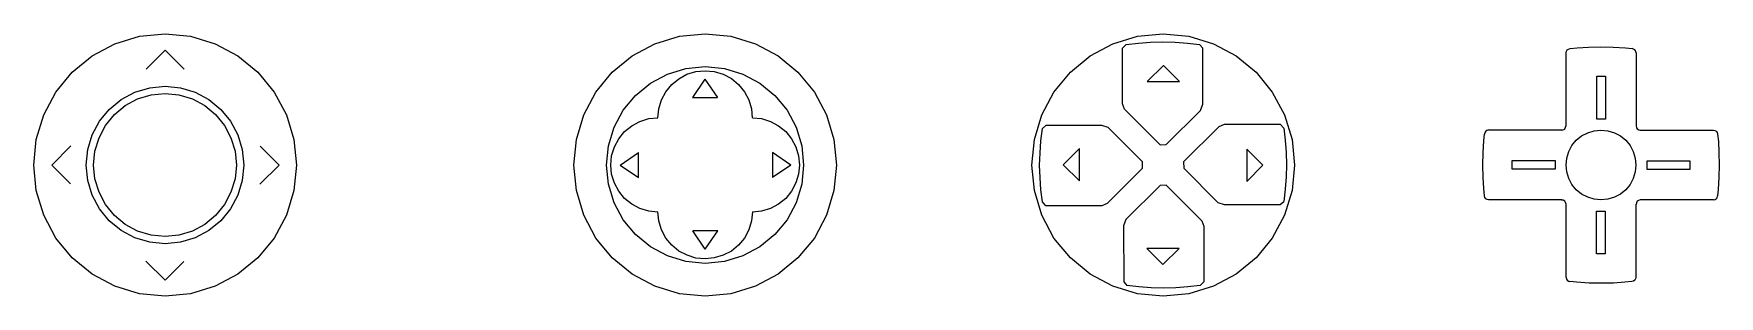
# Model space of a CAD drawing. Extents: x -101 to 1183, y -99 to 101.
import ezdxf

# ---------------------------------------------------------------- set-up
doc = ezdxf.new("R2010")
doc.units = 0
doc.layers.get('0').update_dxf_attribs({"linetype": 'CONTINUOUS'})

msp = doc.modelspace()

# ---------------------------------------------------------------- linework, layer by layer
at = {"color": 3}
for p, q in [((-56.4, 83.8), (-39.1, 93)), ((-39.1, 93), (-20.3, 98.7)), ((-20.3, 98.7), (-0.8, 100.6)), ((-0.8, 100.6), (18.7, 98.7)), ((18.7, 98.7), (37.4, 93)), ((37.4, 93), (54.7, 83.8)), ((355, 83.8), (372.3, 93)), ((372.3, 93), (391, 98.7)), ((391, 98.7), (410.5, 100.6)), ((410.5, 100.6), (430, 98.7)), ((430, 98.7), (448.8, 93)), ((448.8, 93), (466.1, 83.8)), ((703.8, 83.8), (721.1, 93)), ((721.1, 93), (739.9, 98.7)), ((728.4, 89.7), (731.3, 92.3)), ((731.3, 92.3), (740.5, 93.5)), ((739.9, 98.7), (759.4, 100.6)), ((740.5, 93.5), (749.8, 94.2)), ((749.8, 94.2), (759.2, 94.4)), ((759.2, 94.4), (768.5, 94.2)), ((759.4, 100.6), (778.9, 98.7)), ((768.5, 94.2), (777.8, 93.5)), ((777.8, 93.5), (787.1, 92.3)), ((778.9, 98.7), (797.7, 93)), ((789.5, 89.7), (787.1, 92.3)), ((797.7, 93), (814.9, 83.8)), ((1074.8, 89.9), (1083.3, 90.4)), ((1083.3, 90.4), (1092.8, 90.6)), ((1092.8, 90.6), (1102, 90.4)), ((1102, 90.4), (1111.4, 89.8)), ((-71.5, 71.3), (-56.4, 83.8)), ((-0.8, 88), (-15.2, 73.6)), ((-0.8, 88), (13.7, 73.5)), ((54.7, 83.8), (69.9, 71.3)), ((339.8, 71.3), (355, 83.8)), ((466.1, 83.8), (481.2, 71.3)), ((688.7, 71.3), (703.8, 83.8)), ((728.4, 47.2), (728.4, 89.7)), ((789.6, 47), (789.5, 89.7)), ((814.9, 83.8), (830.1, 71.3)), ((1066.2, 86.2), (1066.5, 87.3)), ((1066.2, 30.4), (1066.2, 86.2)), ((1066.5, 87.3), (1067.1, 88.2)), ((1067.1, 88.2), (1068.1, 88.9)), ((1068.1, 88.9), (1069.3, 89.3)), ((1069.3, 89.3), (1074.8, 89.9)), ((1111.4, 89.8), (1116.5, 89.3)), ((1117.7, 88.9), (1116.5, 89.3)), ((1118.6, 88.2), (1117.7, 88.9)), ((1119.2, 87.5), (1118.6, 88.2)), ((1119.5, 86.1), (1119.2, 87.5)), ((1119.5, 86.1), (1119.5, 30.4)), ((-84, 56.2), (-71.5, 71.3)), ((69.9, 71.3), (82.3, 56.2)), ((327.4, 56.2), (339.8, 71.3)), ((368.9, 63), (381.8, 69.9)), ((381.8, 69.9), (395.9, 74.2)), ((385.1, 61.9), (390.5, 66.3)), ((390.5, 66.3), (396.7, 69.7)), ((395.9, 74.2), (410.5, 75.6)), ((396.7, 69.7), (403.5, 71.7)), ((410.4, 65.9), (401, 52)), ((403.5, 71.7), (410.5, 72.4)), ((410.4, 65.9), (419.9, 52)), ((410.5, 75.6), (425.2, 74.2)), ((410.5, 72.4), (417.5, 71.7)), ((417.5, 71.7), (424.3, 69.7)), ((424.3, 69.7), (430.5, 66.4)), ((425.2, 74.2), (439.2, 69.9)), ((430.5, 66.4), (435.9, 61.9)), ((439.2, 69.9), (452.2, 63)), ((481.2, 71.3), (493.7, 56.2)), ((676.2, 56.2), (688.7, 71.3)), ((759.6, 76.5), (747.3, 64.2)), ((747.3, 64.2), (771.9, 64.2)), ((759.6, 76.5), (771.9, 64.2)), ((830.1, 71.3), (842.5, 56.2)), ((1089.6, 35.6), (1089.7, 68.3)), ((1089.7, 68.3), (1096.2, 68.3)), ((1096.2, 68.3), (1096.2, 35.6)), ((-93.2, 38.9), (-84, 56.2)), ((-34.2, 50.5), (-23.8, 56)), ((-23.8, 56), (-12.5, 59.5)), ((-21.7, 50.9), (-11.4, 54)), ((-12.5, 59.5), (-0.8, 60.6)), ((-11.4, 54), (-0.8, 55)), ((-0.8, 60.6), (10.9, 59.5)), ((-0.8, 55), (9.8, 54)), ((9.8, 54), (20, 50.9)), ((10.9, 59.5), (22.1, 56)), ((22.1, 56), (32.5, 50.5)), ((82.3, 56.2), (91.6, 38.9)), ((318.1, 38.9), (327.4, 56.2)), ((348.2, 42.3), (357.5, 53.6)), ((357.5, 53.6), (368.9, 63)), ((377.3, 50.2), (380.6, 56.4)), ((380.6, 56.4), (385.1, 61.9)), ((401, 52), (419.9, 52)), ((435.9, 61.9), (440.4, 56.4)), ((440.4, 56.4), (443.7, 50.2)), ((452.2, 63), (463.6, 53.6)), ((463.6, 53.6), (472.9, 42.3)), ((493.7, 56.2), (502.9, 38.9)), ((667, 38.9), (676.2, 56.2)), ((842.5, 56.2), (851.8, 38.9)), ((-98.9, 20.1), (-93.2, 38.9)), ((-50.7, 33.9), (-43.3, 43)), ((-46.1, 30.8), (-39.3, 39.1)), ((-43.3, 43), (-34.2, 50.5)), ((-39.3, 39.1), (-31.1, 45.8)), ((-31.1, 45.8), (-21.7, 50.9)), ((20, 50.9), (29.4, 45.8)), ((29.4, 45.8), (37.6, 39.1)), ((32.5, 50.5), (41.6, 43)), ((37.6, 39.1), (44.4, 30.8)), ((41.6, 43), (49.1, 33.9)), ((91.6, 38.9), (97.2, 20.1)), ((312.5, 20.1), (318.1, 38.9)), ((341.2, 29.3), (348.2, 42.3)), ((374.6, 36.5), (375.3, 43.5)), ((375.3, 43.5), (377.3, 50.2)), ((443.7, 50.2), (445.8, 43.5)), ((445.8, 43.5), (446.4, 36.5)), ((472.9, 42.3), (479.8, 29.3)), ((502.9, 38.9), (508.6, 20.1)), ((661.3, 20.1), (667, 38.9)), ((730, 43.1), (728.4, 47.2)), ((757.1, 16), (730, 43.1)), ((761.7, 16.1), (787.9, 42.1)), ((787.9, 42.1), (789.6, 47)), ((851.8, 38.9), (857.5, 20.1)), ((-56.3, 23.6), (-50.7, 33.9)), ((-51.1, 21.4), (-46.1, 30.8)), ((44.4, 30.8), (49.4, 21.4)), ((49.1, 33.9), (54.6, 23.6)), ((337, 15.2), (341.2, 29.3)), ((344.7, 20.6), (349.2, 26)), ((349.2, 26), (354.6, 30.5)), ((354.6, 30.5), (360.8, 33.8)), ((360.8, 33.8), (367.6, 35.9)), ((367.6, 35.9), (374.6, 36.5)), ((446.5, 36.5), (453.5, 35.9)), ((453.5, 35.9), (460.2, 33.8)), ((460.2, 33.8), (466.4, 30.5)), ((466.4, 30.5), (471.9, 26)), ((471.9, 26), (476.4, 20.6)), ((479.8, 29.3), (484.1, 15.2)), ((666.3, 19.1), (667.5, 28.3)), ((670.1, 30.7), (667.5, 28.3)), ((712.7, 30.8), (670.1, 30.7)), ((717.6, 29.1), (712.7, 30.8)), ((743.7, 3), (717.6, 29.1)), ((774.9, 2.9), (801.9, 30)), ((801.9, 30), (806.1, 31.6)), ((806.1, 31.6), (848.6, 31.6)), ((848.6, 31.6), (851.2, 28.7)), ((851.2, 28.7), (852.4, 19.4)), ((1005.2, 26.4), (1004.5, 25.5)), ((1005.9, 27), (1005.2, 26.4)), ((1007.2, 27.3), (1005.9, 27)), ((1007.2, 27.3), (1063, 27.3)), ((1063, 27.2), (1064.4, 27.6)), ((1064.4, 27.6), (1065.2, 28.2)), ((1065.2, 28.2), (1065.9, 29.4)), ((1065.9, 29.4), (1066.2, 30.8)), ((1082.7, 25.2), (1087.7, 26.7)), ((1087.7, 26.7), (1092.8, 27.2)), ((1096.2, 35.6), (1089.6, 35.6)), ((1092.8, 27.2), (1098, 26.7)), ((1098, 26.7), (1103, 25.2)), ((1119.5, 30.4), (1119.8, 29)), ((1119.8, 29), (1120.5, 28.2)), ((1120.5, 28.2), (1121.6, 27.5)), ((1121.6, 27.5), (1123, 27.2)), ((1122.7, 27.2), (1178.5, 27.2)), ((1178.5, 27.2), (1179.6, 26.9)), ((1179.6, 26.9), (1180.5, 26.3)), ((1180.5, 26.3), (1181.3, 25.3)), ((-100.8, 0.6), (-98.9, 20.1)), ((-87, 0.6), (-72.5, 15.1)), ((-59.7, 12.3), (-56.3, 23.6)), ((-54.2, 11.2), (-51.1, 21.4)), ((49.4, 21.4), (52.5, 11.2)), ((54.6, 23.6), (58, 12.3)), ((86, 0.6), (71.7, 15)), ((97.2, 20.1), (99.2, 0.6)), ((310.5, 0.6), (312.5, 20.1)), ((335.5, 0.6), (337, 15.2)), ((339.3, 7.6), (341.4, 14.4)), ((341.4, 14.4), (344.7, 20.6)), ((476.4, 20.6), (479.7, 14.4)), ((479.7, 14.4), (481.7, 7.6)), ((484.1, 15.2), (485.5, 0.6)), ((508.6, 20.1), (510.5, 0.6)), ((659.4, 0.6), (661.3, 20.1)), ((665.6, 9.7), (666.3, 19.1)), ((683.3, 0.8), (695.6, 13.1)), ((695.6, -11.5), (695.6, 13.1)), ((757.1, 16), (761.7, 16.1)), ((852.4, 19.4), (853.1, 10.1)), ((857.5, 20.1), (859.4, 0.6)), ((1003, 9.8), (1003.6, 19.2)), ((1003.6, 19.2), (1004.1, 24.2)), ((1004.5, 25.5), (1004.1, 24.2)), ((1068.3, 10.8), (1070.7, 15.4)), ((1070.7, 15.4), (1074, 19.4)), ((1074, 19.4), (1078.1, 22.7)), ((1078.1, 22.7), (1082.7, 25.2)), ((1103, 25.2), (1107.6, 22.7)), ((1107.6, 22.7), (1111.7, 19.4)), ((1111.7, 19.4), (1115, 15.4)), ((1115, 15.4), (1117.4, 10.8)), ((1181.3, 25.3), (1181.6, 24.1)), ((1181.6, 24.1), (1182.2, 18.6)), ((1182.2, 18.6), (1182.7, 10.1)), ((-98.9, -18.9), (-100.8, 0.6)), ((-87, 0.6), (-72.7, -13.8)), ((-60.8, 0.6), (-59.7, 12.3)), ((-59.7, -11.1), (-60.8, 0.6)), ((-55.2, 0.6), (-54.2, 11.2)), ((-54.2, -10), (-55.2, 0.6)), ((52.5, 11.2), (53.6, 0.6)), ((53.6, 0.6), (52.5, -10)), ((58, 12.3), (59.2, 0.6)), ((59.2, 0.6), (58, -11.1)), ((86, 0.6), (71.5, -13.9)), ((99.2, 0.6), (97.2, -18.9)), ((312.5, -18.9), (310.5, 0.6)), ((337, -14), (335.5, 0.6)), ((338.6, 0.6), (339.3, 7.6)), ((339.3, -6.4), (338.6, 0.6)), ((345.8, 0.6), (359.7, 10)), ((345.8, 0.6), (359.7, -8.8)), ((359.7, -8.8), (359.7, 10)), ((461.9, 10.1), (461.9, -8.8)), ((475.9, 0.6), (461.9, 10.1)), ((475.9, 0.6), (461.9, -8.8)), ((481.7, 7.6), (482.4, 0.6)), ((482.4, 0.6), (481.7, -6.4)), ((485.5, 0.6), (484.1, -14)), ((510.5, 0.6), (508.6, -18.9)), ((661.3, -18.9), (659.4, 0.6)), ((665.3, 0.4), (665.6, 9.7)), ((665.6, -8.9), (665.3, 0.4)), ((683.3, 0.8), (695.6, -11.5)), ((743.7, -1.7), (743.7, 3)), ((774.9, 2.9), (775, -1.8)), ((835.4, 0.4), (823.1, 12.7)), ((823.1, 12.7), (823.1, -11.9)), ((835.4, 0.4), (823.1, -11.9)), ((853.1, 10.1), (853.3, 0.8)), ((853.3, 0.8), (853.1, -8.5)), ((859.4, 0.6), (857.5, -18.9)), ((1002.8, 0.6), (1003, 9.8)), ((1003, -8.9), (1002.8, 0.6)), ((1025.1, 4), (1057.8, 4)), ((1025.1, -2.6), (1025.1, 4)), ((1057.8, 4), (1057.8, -2.6)), ((1066.2, 0.6), (1066.8, 5.8)), ((1066.8, -4.6), (1066.2, 0.6)), ((1066.8, 5.8), (1068.3, 10.8)), ((1117.4, 10.8), (1118.9, 5.8)), ((1118.9, 5.8), (1119.4, 0.6)), ((1119.4, 0.6), (1118.9, -4.6)), ((1127.9, 3.8), (1160.6, 3.8)), ((1127.9, -2.8), (1127.9, 3.8)), ((1160.6, 3.8), (1160.6, -2.8)), ((1182.7, 10.1), (1182.9, 0.6)), ((1182.9, 0.6), (1182.7, -8.6)), ((-56.3, -22.4), (-59.7, -11.1)), ((-51.1, -20.2), (-54.2, -10)), ((52.5, -10), (49.4, -20.2)), ((58, -11.1), (54.6, -22.4)), ((341.4, -13.2), (339.3, -6.4)), ((481.7, -6.4), (479.7, -13.1)), ((666.3, -18.2), (665.6, -8.9)), ((743.7, -1.7), (716.7, -28.8)), ((775, -1.8), (801, -27.9)), ((853.1, -8.5), (852.4, -17.8)), ((1003.5, -17.4), (1003, -8.9)), ((1057.8, -2.6), (1025.1, -2.6)), ((1068.3, -9.6), (1066.8, -4.6)), ((1070.7, -14.2), (1068.3, -9.6)), ((1117.4, -9.6), (1115, -14.2)), ((1118.9, -4.6), (1117.4, -9.6)), ((1160.6, -2.8), (1127.9, -2.8)), ((1182.7, -8.6), (1182.1, -18)), ((-93.2, -37.7), (-98.9, -18.9)), ((-50.7, -32.7), (-56.3, -22.4)), ((-46.1, -29.6), (-51.1, -20.2)), ((49.4, -20.2), (44.4, -29.6)), ((54.6, -22.4), (49.1, -32.7)), ((97.2, -18.9), (91.6, -37.7)), ((318.1, -37.7), (312.5, -18.9)), ((341.2, -28.1), (337, -14)), ((344.7, -19.4), (341.4, -13.2)), ((349.2, -24.8), (344.7, -19.4)), ((354.6, -29.3), (349.2, -24.8)), ((471.9, -24.8), (466.4, -29.3)), ((476.4, -19.4), (471.9, -24.8)), ((479.7, -13.1), (476.4, -19.4)), ((484.1, -14), (479.8, -28.1)), ((508.6, -18.9), (502.9, -37.7)), ((667, -37.7), (661.3, -18.9)), ((667.4, -27.5), (666.3, -18.2)), ((757, -14.9), (730.9, -40.9)), ((761.7, -14.8), (757, -14.9)), ((761.7, -14.8), (788.8, -41.9)), ((852.4, -17.8), (851.2, -27.1)), ((857.5, -18.9), (851.8, -37.7)), ((1004.1, -22.9), (1003.5, -17.4)), ((1004.4, -24.1), (1004.1, -22.9)), ((1005.2, -25.1), (1004.4, -24.1)), ((1006.1, -25.7), (1005.2, -25.1)), ((1074, -18.2), (1070.7, -14.2)), ((1078.1, -21.5), (1074, -18.2)), ((1082.7, -24), (1078.1, -21.5)), ((1087.7, -25.5), (1082.7, -24)), ((1092.8, -26), (1087.7, -25.5)), ((1098, -25.5), (1092.8, -26)), ((1103, -24), (1098, -25.5)), ((1107.6, -21.5), (1103, -24)), ((1111.7, -18.2), (1107.6, -21.5)), ((1115, -14.2), (1111.7, -18.2)), ((1179.8, -25.8), (1180.5, -25.2)), ((1180.5, -25.2), (1181.2, -24.3)), ((1181.2, -24.3), (1181.6, -23)), ((1182.1, -18), (1181.6, -23)), ((-84, -55), (-93.2, -37.7)), ((-43.3, -41.8), (-50.7, -32.7)), ((-39.3, -37.9), (-46.1, -29.6)), ((-31.1, -44.6), (-39.3, -37.9)), ((37.6, -37.9), (29.4, -44.6)), ((44.4, -29.6), (37.6, -37.9)), ((49.1, -32.7), (41.6, -41.8)), ((91.6, -37.7), (82.3, -55)), ((327.4, -55), (318.1, -37.7)), ((348.2, -41.1), (341.2, -28.1)), ((360.8, -32.6), (354.6, -29.3)), ((367.6, -34.6), (360.8, -32.6)), ((374.6, -35.3), (367.6, -34.6)), ((375.3, -42), (374.6, -35)), ((446.5, -35), (445.8, -42)), ((453.5, -34.6), (446.5, -35.3)), ((460.2, -32.6), (453.5, -34.6)), ((466.4, -29.3), (460.2, -32.6)), ((479.8, -28.1), (472.9, -41.1)), ((502.9, -37.7), (493.7, -55)), ((676.2, -55), (667, -37.7)), ((670.1, -30.4), (667.4, -27.5)), ((712.6, -30.4), (670.1, -30.4)), ((716.7, -28.8), (712.6, -30.4)), ((801, -27.9), (805.9, -29.6)), ((805.9, -29.6), (848.6, -29.5)), ((851.8, -37.7), (842.5, -55)), ((848.6, -29.5), (851.2, -27.1)), ((1007.2, -26), (1006.1, -25.7)), ((1063, -26), (1007.2, -26)), ((1064, -26.3), (1062.7, -26.1)), ((1065.2, -27), (1064, -26.3)), ((1065.9, -27.9), (1065.2, -27)), ((1066.2, -29.2), (1065.9, -27.9)), ((1066.2, -85), (1066.2, -29.2)), ((1089.5, -67.1), (1089.5, -34.5)), ((1089.5, -34.5), (1096.1, -34.5)), ((1096.1, -34.5), (1096, -67.1)), ((1119.4, -29.2), (1119.4, -85)), ((1119.8, -28.2), (1119.5, -29.6)), ((1120.5, -27), (1119.8, -28.2)), ((1121.3, -26.4), (1120.5, -27)), ((1122.7, -26), (1121.3, -26.4)), ((1178.5, -26), (1122.7, -26)), ((1178.5, -26), (1179.8, -25.8)), ((-34.2, -49.3), (-43.3, -41.8)), ((-23.8, -54.8), (-34.2, -49.3)), ((-21.7, -49.7), (-31.1, -44.6)), ((-11.4, -52.8), (-21.7, -49.7)), ((20, -49.7), (9.8, -52.8)), ((29.4, -44.6), (20, -49.7)), ((32.5, -49.3), (22.1, -54.8)), ((41.6, -41.8), (32.5, -49.3)), ((357.5, -52.4), (348.2, -41.1)), ((377.3, -48.8), (375.3, -42)), ((380.6, -55), (377.3, -48.8)), ((410.6, -63.5), (401.2, -49.5)), ((420.1, -49.5), (401.2, -49.5)), ((410.6, -63.5), (420.1, -49.5)), ((443.7, -48.7), (440.4, -55)), ((445.8, -42), (443.7, -48.7)), ((472.9, -41.1), (463.6, -52.4)), ((730.9, -40.9), (729.2, -45.8)), ((729.2, -45.8), (729.3, -88.5)), ((788.8, -41.9), (790.4, -46)), ((790.4, -46), (790.4, -88.5)), ((-71.5, -70.1), (-84, -55)), ((-12.5, -58.2), (-23.8, -54.8)), ((-0.8, -59.4), (-12.5, -58.2)), ((-0.8, -53.8), (-11.4, -52.8)), ((9.8, -52.8), (-0.8, -53.8)), ((10.9, -58.2), (-0.8, -59.4)), ((22.1, -54.8), (10.9, -58.2)), ((82.3, -55), (69.9, -70.1)), ((339.8, -70.1), (327.4, -55)), ((368.9, -61.8), (357.5, -52.4)), ((381.8, -68.7), (368.9, -61.8)), ((385.1, -60.4), (380.6, -55)), ((390.6, -64.9), (385.1, -60.4)), ((435.9, -60.4), (430.5, -64.9)), ((440.4, -55), (435.9, -60.4)), ((452.2, -61.8), (439.2, -68.7)), ((463.6, -52.4), (452.2, -61.8)), ((493.7, -55), (481.2, -70.1)), ((688.7, -70.1), (676.2, -55)), ((771.5, -63), (746.9, -63)), ((759.2, -75.3), (746.9, -63)), ((759.2, -75.3), (771.5, -63)), ((842.5, -55), (830.1, -70.1)), ((-56.4, -82.5), (-71.5, -70.1)), ((-0.8, -87.2), (-15.4, -72.7)), ((-0.8, -87.2), (13.5, -72.8)), ((69.9, -70.1), (54.7, -82.5)), ((355, -82.5), (339.8, -70.1)), ((395.9, -73), (381.8, -68.7)), ((396.8, -68.2), (390.6, -64.9)), ((410.5, -74.4), (395.9, -73)), ((403.5, -70.3), (396.8, -68.2)), ((410.5, -70.9), (403.5, -70.3)), ((417.5, -70.2), (410.5, -70.9)), ((425.2, -73), (410.5, -74.4)), ((424.3, -68.2), (417.5, -70.2)), ((430.5, -64.9), (424.3, -68.2)), ((439.2, -68.7), (425.2, -73)), ((481.2, -70.1), (466.1, -82.5)), ((703.8, -82.5), (688.7, -70.1)), ((830.1, -70.1), (814.9, -82.5)), ((1096, -67.1), (1089.5, -67.1)), ((-39.1, -91.8), (-56.4, -82.5)), ((54.7, -82.5), (37.4, -91.8)), ((372.3, -91.8), (355, -82.5)), ((466.1, -82.5), (448.8, -91.8)), ((721.1, -91.8), (703.8, -82.5)), ((729.3, -88.5), (731.7, -91.1)), ((790.4, -88.5), (787.5, -91.1)), ((814.9, -82.5), (797.7, -91.8)), ((1066.2, -85), (1066.5, -86.3)), ((1066.5, -86.3), (1067.1, -87.1)), ((1067.1, -87.1), (1068, -87.8)), ((1068, -87.8), (1069.2, -88.1)), ((1074.3, -88.7), (1069.2, -88.1)), ((1083.7, -89.3), (1074.3, -88.7)), ((1092.9, -89.5), (1083.7, -89.3)), ((1102.3, -89.3), (1092.9, -89.5)), ((1110.9, -88.7), (1102.3, -89.3)), ((1116.4, -88.1), (1110.9, -88.7)), ((1117.6, -87.8), (1116.4, -88.1)), ((1118.6, -87.1), (1117.6, -87.8)), ((1119.2, -86.2), (1118.6, -87.1)), ((1119.4, -85), (1119.2, -86.2)), ((-20.3, -97.5), (-39.1, -91.8)), ((-0.8, -99.4), (-20.3, -97.5)), ((18.7, -97.5), (-0.8, -99.4)), ((37.4, -91.8), (18.7, -97.5)), ((391, -97.5), (372.3, -91.8)), ((410.5, -99.4), (391, -97.5)), ((430, -97.5), (410.5, -99.4)), ((448.8, -91.8), (430, -97.5)), ((739.9, -97.5), (721.1, -91.8)), ((740.9, -92.3), (731.7, -91.1)), ((759.4, -99.4), (739.9, -97.5)), ((750.3, -93), (740.9, -92.3)), ((759.6, -93.2), (750.3, -93)), ((778.9, -97.5), (759.4, -99.4)), ((768.9, -93), (759.6, -93.2)), ((778.2, -92.3), (768.9, -93)), ((787.5, -91.1), (778.2, -92.3)), ((797.7, -91.8), (778.9, -97.5))]:
    msp.add_line(p, q, dxfattribs=at)

doc.saveas('drawing.dxf')
